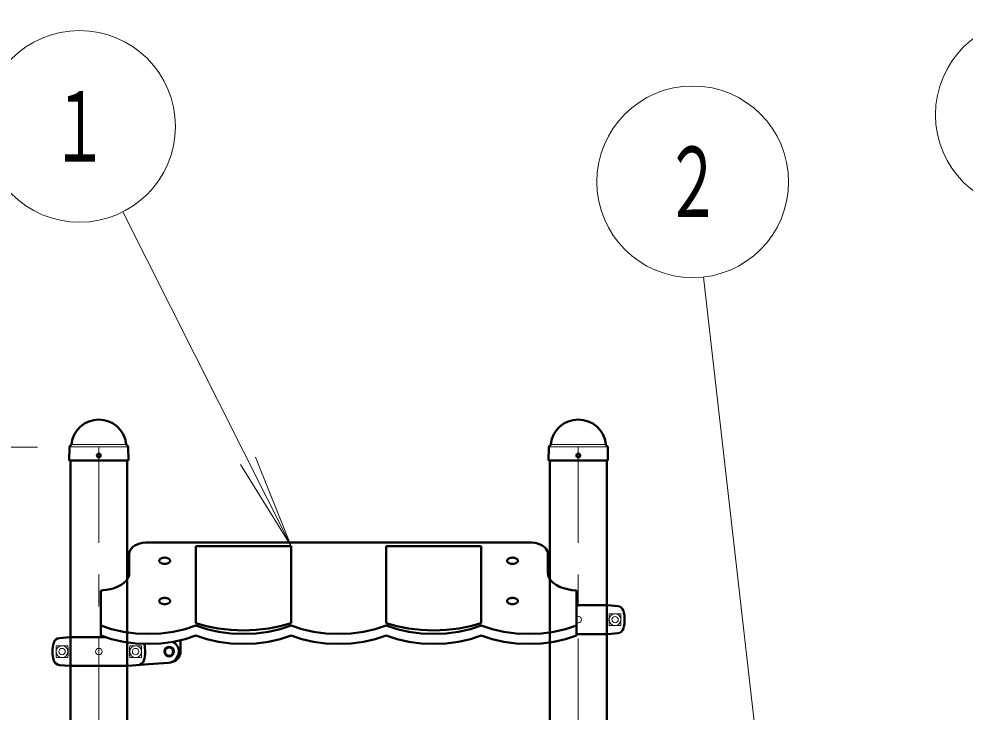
# Model space of a CAD drawing. Units: millimetres on the paper. Extents: x -385 to 0, y 0 to 267.
# Drawn here: x -315.01 to -285.41, y 75.18 to 96.88 of the extents above; entities that cross this region are included whole.
import ezdxf
from ezdxf.enums import TextEntityAlignment as Align

# ---------------------------------------------------------------- set-up
doc = ezdxf.new("R2010")
doc.units = ezdxf.units.MM
doc.linetypes.add('USER2', pattern=[6, 3, -1, 1, -1])
doc.layers.add('LY_1', color=140, linetype='Continuous', lineweight=50)
doc.styles.add('ＭＳ ゴシック', font='')
doc.styles.get('ＭＳ ゴシック').set_extended_font_data('MS Gothic')

msp = doc.modelspace()

# ---------------------------------------------------------------- linework, layer by layer
at = {"layer": 'LY_1', "color": 7, "lineweight": 13}
for p, q in [((-311.766, 90.838), (-306.5, 80.376)), ((-293.594, 88.801), (-291.073, 66.632)), ((-314.432, 83.472), (-371.074, 83.472)), ((-313.405, 83.482), (-311.618, 83.482)), ((-313.369, 83.552), (-311.657, 83.552)), ((-298.405, 83.482), (-296.618, 83.482)), ((-298.369, 83.552), (-296.657, 83.552)), ((-306.5, 80.376), (-308.077, 82.928)), ((-306.5, 80.376), (-307.61, 83.163)), ((-296.546, 78.257), (-296.177, 78.257)), ((-296.177, 78.257), (-296.177, 77.887)), ((-296.546, 77.887), (-296.177, 77.887)), ((-313.846, 77.257), (-313.846, 76.887)), ((-313.477, 77.257), (-313.846, 77.257)), ((-311.546, 77.257), (-311.177, 77.257)), ((-311.177, 77.257), (-311.177, 76.887)), ((-313.477, 76.887), (-313.846, 76.887)), ((-311.546, 76.887), (-311.177, 76.887))]:
    msp.add_line(p, q, dxfattribs=at)
at = {"layer": 'LY_1'}
for p, q in [((-313.408, 83.517), (-313.386, 83.539)), ((-311.615, 83.517), (-311.637, 83.539)), ((-298.408, 83.517), (-298.386, 83.539)), ((-296.615, 83.517), (-296.637, 83.539)), ((-313.441, 83.062), (-313.432, 83.459)), ((-311.583, 83.062), (-311.591, 83.459)), ((-298.441, 83.062), (-298.432, 83.459)), ((-296.583, 83.062), (-296.591, 83.459)), ((-313.431, 83.052), (-313.441, 83.062)), ((-313.431, 83.052), (-311.592, 83.052)), ((-313.403, 83.052), (-313.403, 53.472)), ((-311.621, 83.052), (-311.621, 53.472)), ((-311.583, 83.062), (-311.592, 83.052)), ((-298.431, 83.052), (-298.441, 83.062)), ((-298.431, 83.052), (-296.592, 83.052)), ((-298.403, 83.052), (-298.403, 53.472)), ((-296.621, 83.052), (-296.621, 53.472)), ((-296.583, 83.062), (-296.592, 83.052)), ((-299.063, 80.491), (-310.961, 80.491)), ((-309.476, 80.376), (-309.476, 77.967)), ((-306.5, 80.376), (-309.476, 80.376)), ((-306.5, 80.376), (-306.5, 77.967)), ((-300.548, 80.376), (-303.524, 80.376)), ((-303.524, 80.376), (-303.524, 77.967)), ((-300.548, 80.376), (-300.548, 77.967)), ((-311.561, 80.146), (-311.561, 79.532)), ((-298.463, 80.146), (-298.463, 79.532)), ((-312.452, 78.987), (-312.452, 77.58)), ((-297.572, 78.987), (-297.572, 77.58)), ((-296.592, 78.522), (-297.572, 78.522)), ((-296.592, 78.522), (-296.276, 78.494)), ((-296.592, 77.622), (-297.572, 77.622)), ((-296.592, 77.622), (-296.276, 77.65)), ((-313.432, 77.522), (-313.747, 77.494)), ((-313.432, 77.522), (-312.296, 77.522)), ((-309.952, 77.429), (-309.952, 77.092)), ((-311.592, 76.622), (-310.962, 76.677)), ((-310.962, 76.677), (-310.331, 76.724)), ((-313.432, 76.622), (-313.747, 76.65)), ((-313.432, 76.622), (-311.591, 76.622))]:
    msp.add_line(p, q, dxfattribs=at)
at = {"layer": 'LY_1', "color": 7, "linetype": 'USER2', "lineweight": 13}
for p, q in [((-312.512, 83.482), (-312.512, 53.472)), ((-297.512, 83.482), (-297.512, 53.472))]:
    msp.add_line(p, q, dxfattribs=at)
at = {"layer": 'LY_1'}
for points in [[(-311.561, 80.146), (-311.553, 80.2), (-311.531, 80.253), (-311.495, 80.303), (-311.446, 80.349), (-311.385, 80.39), (-311.313, 80.425), (-311.233, 80.453), (-311.146, 80.474), (-311.054, 80.486), (-310.961, 80.491)], [(-298.463, 80.146), (-298.47, 80.2), (-298.492, 80.253), (-298.528, 80.303), (-298.577, 80.349), (-298.638, 80.39), (-298.71, 80.425), (-298.79, 80.453), (-298.877, 80.474), (-298.969, 80.486), (-299.063, 80.491)], [(-311.561, 79.532), (-311.567, 79.467), (-311.588, 79.403), (-311.621, 79.34), (-311.667, 79.281), (-311.725, 79.225), (-311.794, 79.173), (-311.874, 79.127), (-311.962, 79.086), (-312.059, 79.052), (-312.162, 79.024), (-312.269, 79.004), (-312.381, 78.991), (-312.416, 78.989), (-312.452, 78.987)], [(-298.463, 79.532), (-298.452, 79.45), (-298.42, 79.37), (-298.367, 79.293), (-298.295, 79.222), (-298.205, 79.158), (-298.099, 79.103), (-297.98, 79.057), (-297.851, 79.022), (-297.713, 78.999), (-297.572, 78.987)], [(-312.452, 77.891), (-312.111, 77.776), (-311.744, 77.691), (-311.358, 77.64), (-310.964, 77.623), (-310.569, 77.64), (-310.184, 77.691), (-309.816, 77.776), (-309.476, 77.891)], [(-309.476, 77.967), (-309.141, 77.869), (-308.775, 77.796), (-308.387, 77.752), (-307.988, 77.737), (-307.588, 77.752), (-307.2, 77.796), (-306.834, 77.869), (-306.5, 77.967)], [(-309.476, 77.891), (-309.135, 77.776), (-308.768, 77.691), (-308.382, 77.64), (-307.988, 77.623), (-307.593, 77.64), (-307.208, 77.691), (-306.84, 77.776), (-306.5, 77.891)], [(-306.5, 77.891), (-306.159, 77.776), (-305.792, 77.691), (-305.406, 77.64), (-305.012, 77.623), (-304.617, 77.64), (-304.232, 77.691), (-303.864, 77.776), (-303.524, 77.891)], [(-303.524, 77.967), (-303.189, 77.869), (-302.823, 77.796), (-302.435, 77.752), (-302.036, 77.737), (-301.636, 77.752), (-301.248, 77.796), (-300.882, 77.869), (-300.548, 77.967)], [(-303.524, 77.891), (-303.183, 77.776), (-302.816, 77.691), (-302.43, 77.64), (-302.036, 77.623), (-301.641, 77.64), (-301.256, 77.691), (-300.888, 77.776), (-300.548, 77.891)], [(-300.548, 77.891), (-300.207, 77.776), (-299.84, 77.691), (-299.454, 77.64), (-299.06, 77.623), (-298.665, 77.64), (-298.28, 77.691), (-297.912, 77.776), (-297.572, 77.891)], [(-312.452, 77.58), (-312.111, 77.464), (-311.744, 77.38), (-311.358, 77.329), (-310.964, 77.311), (-310.569, 77.329), (-310.184, 77.38), (-309.816, 77.464), (-309.476, 77.58)], [(-309.476, 77.58), (-309.135, 77.464), (-308.768, 77.38), (-308.382, 77.329), (-307.988, 77.311), (-307.593, 77.329), (-307.208, 77.38), (-306.84, 77.464), (-306.5, 77.58)], [(-306.5, 77.58), (-306.159, 77.464), (-305.792, 77.38), (-305.406, 77.329), (-305.012, 77.311), (-304.617, 77.329), (-304.232, 77.38), (-303.864, 77.464), (-303.524, 77.58)], [(-303.524, 77.58), (-303.183, 77.464), (-302.816, 77.38), (-302.43, 77.329), (-302.036, 77.311), (-301.641, 77.329), (-301.256, 77.38), (-300.888, 77.464), (-300.548, 77.58)], [(-300.548, 77.58), (-300.207, 77.464), (-299.84, 77.38), (-299.454, 77.329), (-299.06, 77.311), (-298.665, 77.329), (-298.28, 77.38), (-297.912, 77.464), (-297.572, 77.58)]]:
    msp.add_lwpolyline(points, dxfattribs=at)
for points in [[(-310.282, 79.917), (-310.282, 79.926), (-310.284, 79.934), (-310.287, 79.942), (-310.292, 79.95), (-310.298, 79.958), (-310.304, 79.966), (-310.312, 79.973), (-310.321, 79.98), (-310.331, 79.986), (-310.342, 79.992), (-310.354, 79.997), (-310.367, 80.001), (-310.38, 80.005), (-310.393, 80.009), (-310.408, 80.011), (-310.422, 80.013), (-310.437, 80.014), (-310.452, 80.015), (-310.466, 80.014), (-310.481, 80.013), (-310.496, 80.011), (-310.51, 80.009), (-310.523, 80.005), (-310.537, 80.001), (-310.549, 79.997), (-310.561, 79.992), (-310.572, 79.986), (-310.582, 79.98), (-310.591, 79.973), (-310.599, 79.966), (-310.606, 79.958), (-310.611, 79.95), (-310.616, 79.942), (-310.619, 79.934), (-310.621, 79.926), (-310.622, 79.917), (-310.621, 79.909), (-310.619, 79.9), (-310.616, 79.892), (-310.611, 79.884), (-310.606, 79.876), (-310.599, 79.868), (-310.591, 79.861), (-310.582, 79.854), (-310.572, 79.848), (-310.561, 79.842), (-310.549, 79.837), (-310.537, 79.833), (-310.523, 79.829), (-310.51, 79.825), (-310.496, 79.823), (-310.481, 79.821), (-310.466, 79.82), (-310.452, 79.82), (-310.437, 79.82), (-310.422, 79.821), (-310.408, 79.823), (-310.393, 79.825), (-310.38, 79.829), (-310.367, 79.833), (-310.354, 79.837), (-310.342, 79.842), (-310.331, 79.848), (-310.321, 79.854), (-310.312, 79.861), (-310.304, 79.868), (-310.298, 79.876), (-310.292, 79.884), (-310.287, 79.892), (-310.284, 79.9), (-310.282, 79.909)], [(-299.402, 79.917), (-299.402, 79.926), (-299.404, 79.934), (-299.407, 79.942), (-299.412, 79.95), (-299.418, 79.958), (-299.424, 79.966), (-299.432, 79.973), (-299.441, 79.98), (-299.451, 79.986), (-299.462, 79.992), (-299.474, 79.997), (-299.487, 80.001), (-299.5, 80.005), (-299.513, 80.009), (-299.528, 80.011), (-299.542, 80.013), (-299.557, 80.014), (-299.572, 80.015), (-299.586, 80.014), (-299.601, 80.013), (-299.616, 80.011), (-299.63, 80.009), (-299.643, 80.005), (-299.657, 80.001), (-299.669, 79.997), (-299.681, 79.992), (-299.692, 79.986), (-299.702, 79.98), (-299.711, 79.973), (-299.719, 79.966), (-299.726, 79.958), (-299.731, 79.95), (-299.736, 79.942), (-299.739, 79.934), (-299.741, 79.926), (-299.742, 79.917), (-299.741, 79.909), (-299.739, 79.9), (-299.736, 79.892), (-299.731, 79.884), (-299.726, 79.876), (-299.719, 79.868), (-299.711, 79.861), (-299.702, 79.854), (-299.692, 79.848), (-299.681, 79.842), (-299.669, 79.837), (-299.657, 79.833), (-299.643, 79.829), (-299.63, 79.825), (-299.616, 79.823), (-299.601, 79.821), (-299.586, 79.82), (-299.572, 79.82), (-299.557, 79.82), (-299.542, 79.821), (-299.528, 79.823), (-299.513, 79.825), (-299.5, 79.829), (-299.487, 79.833), (-299.474, 79.837), (-299.462, 79.842), (-299.451, 79.848), (-299.441, 79.854), (-299.432, 79.861), (-299.424, 79.868), (-299.418, 79.876), (-299.412, 79.884), (-299.407, 79.892), (-299.404, 79.9), (-299.402, 79.909)], [(-310.282, 78.655), (-310.282, 78.664), (-310.284, 78.672), (-310.287, 78.68), (-310.292, 78.688), (-310.298, 78.696), (-310.304, 78.704), (-310.312, 78.711), (-310.321, 78.718), (-310.331, 78.724), (-310.342, 78.73), (-310.354, 78.735), (-310.367, 78.74), (-310.38, 78.744), (-310.393, 78.747), (-310.408, 78.749), (-310.422, 78.751), (-310.437, 78.752), (-310.452, 78.753), (-310.466, 78.752), (-310.481, 78.751), (-310.496, 78.749), (-310.51, 78.747), (-310.523, 78.744), (-310.537, 78.74), (-310.549, 78.735), (-310.561, 78.73), (-310.572, 78.724), (-310.582, 78.718), (-310.591, 78.711), (-310.599, 78.704), (-310.606, 78.696), (-310.611, 78.688), (-310.616, 78.68), (-310.619, 78.672), (-310.621, 78.664), (-310.622, 78.655), (-310.621, 78.647), (-310.619, 78.638), (-310.616, 78.63), (-310.611, 78.622), (-310.606, 78.614), (-310.599, 78.606), (-310.591, 78.599), (-310.582, 78.592), (-310.572, 78.586), (-310.561, 78.58), (-310.549, 78.575), (-310.537, 78.571), (-310.523, 78.567), (-310.51, 78.564), (-310.496, 78.561), (-310.481, 78.559), (-310.466, 78.558), (-310.452, 78.558), (-310.437, 78.558), (-310.422, 78.559), (-310.408, 78.561), (-310.393, 78.564), (-310.38, 78.567), (-310.367, 78.571), (-310.354, 78.575), (-310.342, 78.58), (-310.331, 78.586), (-310.321, 78.592), (-310.312, 78.599), (-310.304, 78.606), (-310.298, 78.614), (-310.292, 78.622), (-310.287, 78.63), (-310.284, 78.638), (-310.282, 78.647)], [(-299.402, 78.655), (-299.402, 78.664), (-299.404, 78.672), (-299.407, 78.68), (-299.412, 78.688), (-299.418, 78.696), (-299.424, 78.704), (-299.432, 78.711), (-299.441, 78.718), (-299.451, 78.724), (-299.462, 78.73), (-299.474, 78.735), (-299.487, 78.74), (-299.5, 78.744), (-299.513, 78.747), (-299.528, 78.749), (-299.542, 78.751), (-299.557, 78.752), (-299.572, 78.753), (-299.586, 78.752), (-299.601, 78.751), (-299.616, 78.749), (-299.63, 78.747), (-299.643, 78.744), (-299.657, 78.74), (-299.669, 78.735), (-299.681, 78.73), (-299.692, 78.724), (-299.702, 78.718), (-299.711, 78.711), (-299.719, 78.704), (-299.726, 78.696), (-299.731, 78.688), (-299.736, 78.68), (-299.739, 78.672), (-299.741, 78.664), (-299.742, 78.655), (-299.741, 78.647), (-299.739, 78.638), (-299.736, 78.63), (-299.731, 78.622), (-299.726, 78.614), (-299.719, 78.606), (-299.711, 78.599), (-299.702, 78.592), (-299.692, 78.586), (-299.681, 78.58), (-299.669, 78.575), (-299.657, 78.571), (-299.643, 78.567), (-299.63, 78.564), (-299.616, 78.561), (-299.601, 78.559), (-299.586, 78.558), (-299.572, 78.558), (-299.557, 78.558), (-299.542, 78.559), (-299.528, 78.561), (-299.513, 78.564), (-299.5, 78.567), (-299.487, 78.571), (-299.474, 78.575), (-299.462, 78.58), (-299.451, 78.586), (-299.441, 78.592), (-299.432, 78.599), (-299.424, 78.606), (-299.418, 78.614), (-299.412, 78.622), (-299.407, 78.63), (-299.404, 78.638), (-299.402, 78.647)]]:
    msp.add_lwpolyline(points, close=True, dxfattribs=at)
at = {"layer": 'LY_1', "color": 7, "lineweight": 13}
for centre, radius in [((-283.338, 93.883), 3), ((-313.114, 93.517), 3), ((-293.933, 91.782), 3), ((-296.362, 78.072), 0.185), ((-296.362, 78.072), 0.1), ((-313.662, 77.072), 0.185), ((-311.362, 77.072), 0.185), ((-313.662, 77.072), 0.1), ((-312.512, 77.072), 0.1), ((-311.362, 77.072), 0.1)]:
    msp.add_circle(centre, radius, dxfattribs=at)
at = {"layer": 'LY_1'}
for centre, radius in [((-312.512, 83.212), 0.06), ((-297.512, 83.212), 0.06), ((-310.312, 77.072), 0.15), ((-310.312, 77.072), 0.13)]:
    msp.add_circle(centre, radius, dxfattribs=at)
for centre, radius, start, end in [((-312.512, 83.472), 0.864, 90, 173.3676), ((-312.512, 83.472), 0.864, 6.6324, 90), ((-297.512, 83.472), 0.864, 90, 173.3676), ((-297.512, 83.472), 0.864, 6.6324, 90), ((-313.348, 83.457), 0.084, 135, 178.996), ((-313.425, 83.578), 0.056, 315, 353.3676), ((-311.598, 83.578), 0.056, 186.6324, 225), ((-311.675, 83.457), 0.084, 1.0039, 45), ((-298.348, 83.457), 0.084, 135, 178.996), ((-298.425, 83.578), 0.056, 315, 353.3676), ((-296.598, 83.578), 0.056, 186.6324, 225), ((-296.675, 83.457), 0.084, 1.0039, 45), ((-296.293, 78.295), 0.2, 16.1962, 85), ((-297.062, 78.072), 1, 343.8037, 16.1962), ((-296.293, 77.849), 0.2, 275, 343.8037), ((-312.962, 77.072), 1, 163.8038, 196.1962), ((-313.73, 77.295), 0.2, 95, 163.8038), ((-312.062, 77.072), 1, 343.8037, 13.9525), ((-310.361, 77.072), 0.35, 275, 61.1576), ((-310.312, 77.092), 0.36, 276.1254, 0), ((-313.73, 76.849), 0.2, 196.1962, 265), ((-311.293, 76.849), 0.2, 275, 343.8037)]:
    msp.add_arc(centre, radius, start, end, dxfattribs=at)
at = {"layer": 'LY_1', "color": 7, "lineweight": 13}
for centre, radius, start, end in [((-297.512, 78.072), 0.1, 233.1301, 126.8699), ((-293.986, 78.072), 2.567, 175.8705, 184.1295), ((-316.037, 77.072), 2.567, 355.8705, 4.1295), ((-308.986, 77.072), 2.567, 175.8705, 184.1295)]:
    msp.add_arc(centre, radius, start, end, dxfattribs=at)

# ---------------------------------------------------------------- texts
at = {"layer": 'LY_1', "color": 7, "style": 'ＭＳ ゴシック', "width": 0.6}
for s, p in [('１', (-313.114, 93.517)), ('２', (-293.933, 91.782))]:
    msp.add_text(s, height=2.199, dxfattribs=at).set_placement(p, align=Align.MIDDLE_CENTER)

doc.saveas('drawing.dxf')
